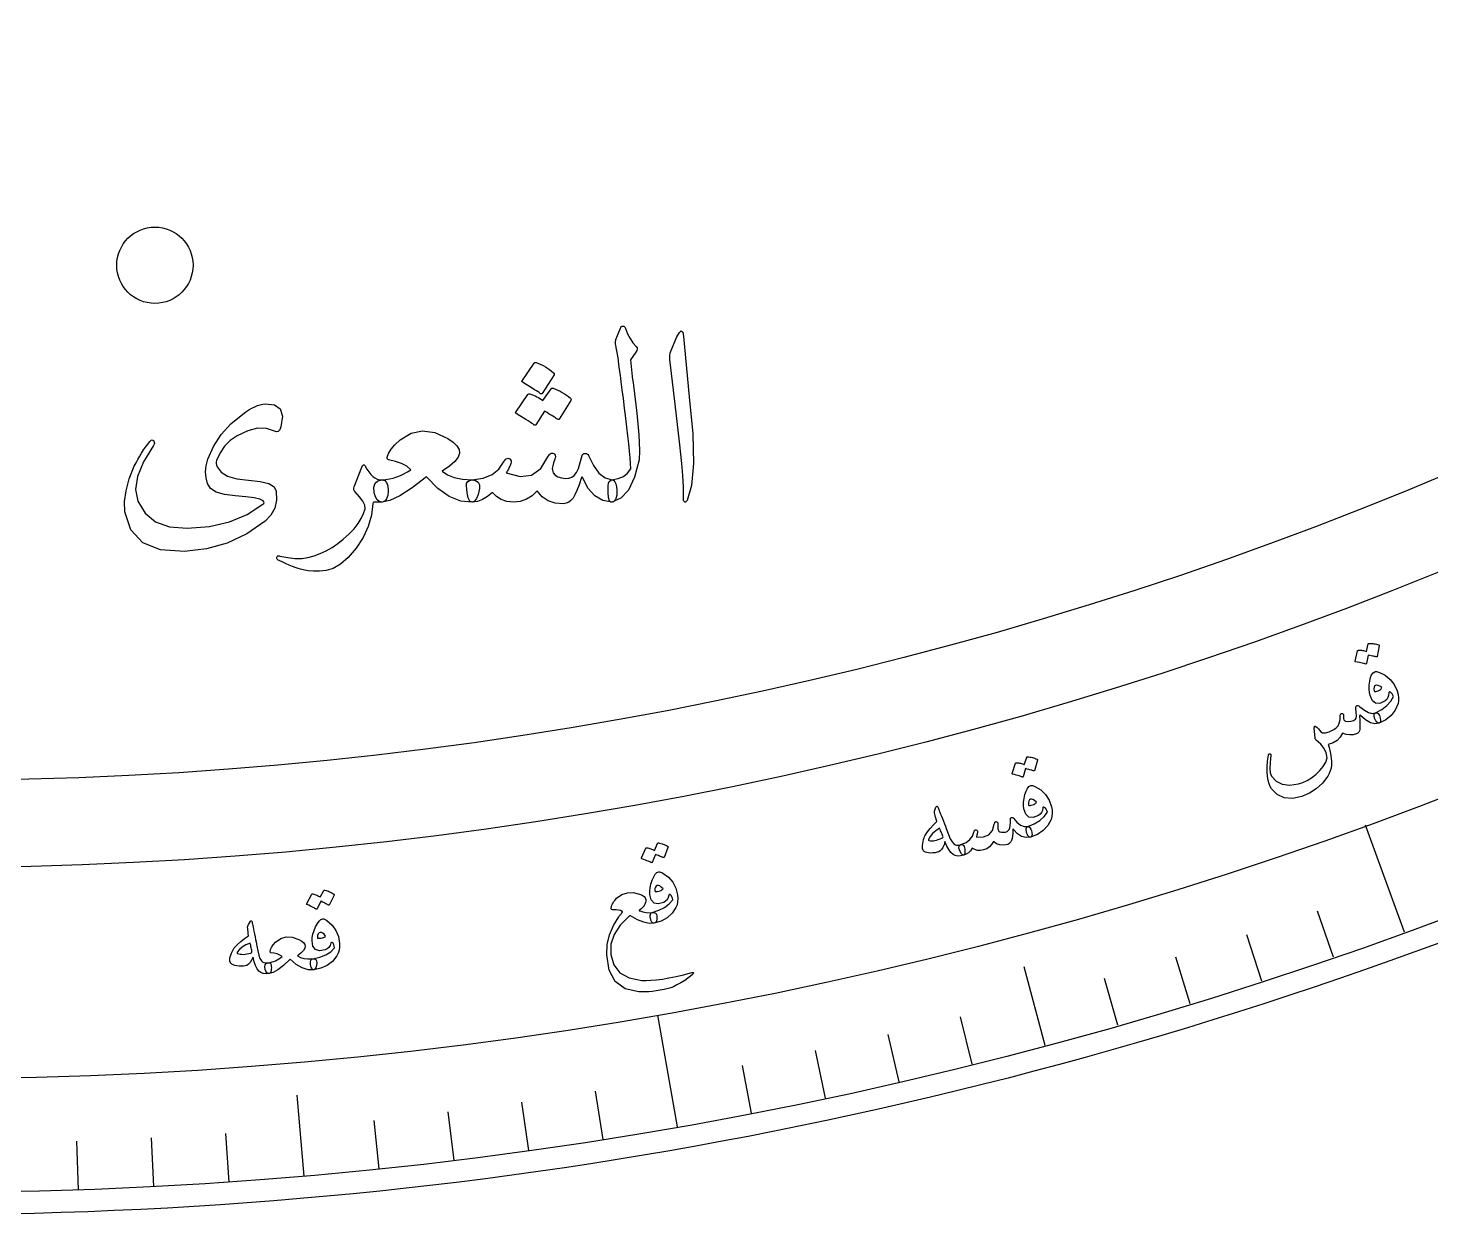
# Model space of a CAD drawing. Header units: millimetres. Extents: x -91 to 91, y -91 to 118.
# Drawn here: x 2.1 to 31.52, y -90.98 to -66.12 of the extents above; entities that cross this region are included whole.
import ezdxf

# ---------------------------------------------------------------- set-up
doc = ezdxf.new("R2010")
doc.units = ezdxf.units.MM
for name, color, linetype in [('CUT_OUTER', 1, 'Continuous'), ('ENGRAVE', 7, 'Continuous'), ('ENGRAVE_FINE', 8, 'Continuous'), ('TEXT', 5, 'Continuous')]:
    doc.layers.add(name, color=color, linetype=linetype)

msp = doc.modelspace()

# ---------------------------------------------------------------- linework, layer by layer
at = {"layer": 'CUT_OUTER'}
msp.add_lwpolyline([(31.7061, -85.2979), (31.1821, -85.4908), (30.657, -85.6805), (30.1307, -85.867), (29.6032, -86.0503), (29.0747, -86.2303), (28.545, -86.4071), (28.0143, -86.5806), (27.4825, -86.7508), (26.9497, -86.9178), (26.4159, -87.0816), (25.8811, -87.242), (25.3453, -87.3992), (24.8085, -87.553), (24.2709, -87.7036), (23.7323, -87.8509), (23.1928, -87.9949), (22.6524, -88.1355), (22.1112, -88.2728), (21.5691, -88.4069), (21.0263, -88.5375), (20.4826, -88.6649), (19.9382, -88.7889), (19.393, -88.9096), (18.8471, -89.0269), (18.3005, -89.1408), (17.7532, -89.2515), (17.2052, -89.3587), (16.6566, -89.4626), (16.1074, -89.5631), (15.5575, -89.6603), (15.0071, -89.754), (14.4561, -89.8444), (13.9045, -89.9314), (13.3525, -90.0151), (12.7999, -90.0953), (12.2468, -90.1721), (11.6933, -90.2456), (11.1394, -90.3156), (10.585, -90.3823), (10.0302, -90.4455), (9.4751, -90.5054), (8.9196, -90.5618), (8.3637, -90.6148), (7.8076, -90.6644), (7.2511, -90.7106), (6.6944, -90.7534), (6.1374, -90.7928), (5.5802, -90.8287), (5.0228, -90.8613), (4.4652, -90.8904), (3.9074, -90.9161), (3.3495, -90.9383), (2.7914, -90.9572), (2.2333, -90.9726), (1.675, -90.9846)], dxfattribs=at)
at = {"layer": 'ENGRAVE'}
for points in [[(30.9651, -85.0759), (30.1503, -82.8372)], [(23.4324, -87.451), (22.992, -85.8072)], [(15.7214, -89.1605), (15.3077, -86.8143)], [(7.8907, -90.1914), (7.7424, -88.4962)]]:
    msp.add_lwpolyline(points, dxfattribs=at)
for centre, radius in [((0, 0), 90.5359), ((0, 0), 88.1535), ((0, 0), 83.7291), ((0, 0), 81.9), ((4.7589, -71.0957), 0.8)]:
    msp.add_circle(centre, radius, dxfattribs=at)
at = {"layer": 'ENGRAVE_FINE'}
for points in [[(29.4756, -85.6034), (29.1432, -84.638)], [(27.9771, -86.1048), (27.6616, -85.1337)], [(26.4701, -86.5799), (26.1716, -85.6035)], [(24.9551, -87.0287), (24.6736, -86.0472)], [(21.9026, -87.8466), (21.6556, -86.8559)], [(20.3661, -88.2155), (20.1365, -87.2206)], [(18.8235, -88.5575), (18.6112, -87.5588)], [(17.2751, -88.8725), (17.0802, -87.8702)], [(14.1629, -89.4213), (14.0032, -88.4128)], [(11.0336, -89.8611), (10.9091, -88.8476)], [(12.6002, -89.6548), (12.4581, -88.6437)], [(9.4636, -90.0399), (9.3569, -89.0245)], [(4.7383, -90.4118), (4.6848, -89.3922)], [(6.3155, -90.3154), (6.2442, -89.2968)], [(3.1597, -90.4807), (3.124, -89.4603)]]:
    msp.add_lwpolyline(points, dxfattribs=at)
at = {"layer": 'TEXT'}
for points in [[(14.4279, -72.6508), (14.4628, -72.5665), (14.4899, -72.4997), (14.5093, -72.4503), (14.5209, -72.4183), (14.53, -72.398), (14.5416, -72.3835), (14.5558, -72.3747), (14.5726, -72.3718), (14.5917, -72.3751), (14.6075, -72.3847), (14.6201, -72.4009), (14.6294, -72.4235), (14.6724, -72.5342), (14.7237, -72.634), (14.7835, -72.7228), (14.8516, -72.8006), (14.8706, -72.8255), (14.8761, -72.8536), (14.8681, -72.8849), (14.8464, -72.9195), (14.7328, -73.0796), (14.7405, -73.1513), (14.7483, -73.2217), (14.756, -73.2908), (14.7638, -73.3586), (14.7715, -73.4251), (14.7793, -73.4904), (14.787, -73.5543), (14.7948, -73.6169), (14.8661, -74.1969), (14.9097, -74.6502), (14.9255, -74.977), (14.9136, -75.1772), (14.8161, -75.5405), (14.6889, -75.8088), (14.5319, -75.9822), (14.3453, -76.0607), (14.3401, -76.0607), (14.335, -76.0607), (14.3298, -76.0607), (14.3246, -76.0607), (14.2939, -76.0316), (14.2742, -75.9651), (14.2655, -75.8611), (14.2678, -75.7197), (14.2726, -75.6674), (14.2872, -75.6293), (14.3114, -75.6054), (14.3453, -75.5957), (14.4764, -75.5695), (14.5855, -75.5221), (14.6727, -75.4533), (14.7379, -75.3632), (14.7336, -75.255), (14.7257, -75.132), (14.7142, -74.9941), (14.6992, -74.8414), (14.6809, -74.6744), (14.6598, -74.4939), (14.6357, -74.2999), (14.6088, -74.0923), (14.5839, -73.8882), (14.561, -73.7048), (14.54, -73.542), (14.5209, -73.4), (14.5045, -73.2785), (14.4912, -73.1778), (14.4812, -73.0977), (14.4744, -73.0383), (14.4228, -72.7438), (14.4212, -72.7148), (14.4215, -72.6896), (14.4238, -72.6683), (14.4279, -72.6508)], [(15.7092, -72.5992), (15.7586, -72.5036), (15.7983, -72.47), (15.8284, -72.4984), (15.8487, -72.5888), (15.9676, -73.8546), (16.0383, -74.6315), (16.0541, -75.2521), (16.015, -75.7165), (15.9211, -76.0245), (15.9039, -76.0497), (15.8888, -76.0633), (15.8755, -76.0652), (15.8642, -76.0555), (15.8552, -76.0403), (15.8487, -76.0206), (15.8448, -75.9964), (15.8436, -75.9677), (15.8436, -75.7439), (15.8332, -75.5066), (15.8126, -75.2557), (15.7816, -74.9912), (15.7748, -74.9221), (15.7544, -74.7355), (15.7205, -74.4313), (15.6731, -74.0096), (15.5594, -73.0745), (15.5568, -73.0247), (15.5594, -72.9789), (15.5672, -72.9369), (15.5801, -72.8988)], [(12.7127, -73.1468), (12.7191, -73.1403), (12.7282, -73.1365), (12.7398, -73.1352), (12.754, -73.1365), (12.8049, -73.1555), (12.8541, -73.1765), (12.9017, -73.1994), (12.9478, -73.2243), (12.9925, -73.2514), (13.0362, -73.2811), (13.079, -73.3134), (13.1208, -73.3483), (13.1312, -73.3609), (13.1363, -73.3728), (13.1363, -73.3841), (13.1312, -73.3948), (12.8832, -73.7874), (12.8741, -73.7945), (12.8625, -73.7952), (12.8483, -73.7894), (12.8315, -73.7771), (12.817, -73.7668), (12.7941, -73.7513), (12.7627, -73.7306), (12.723, -73.7048), (12.6743, -73.6738), (12.6158, -73.6376), (12.5477, -73.5963), (12.4699, -73.5498), (12.4595, -73.542), (12.4544, -73.5343), (12.4544, -73.5265), (12.4595, -73.5188)], [(13.0692, -73.6841), (13.0756, -73.6776), (13.0847, -73.6738), (13.0963, -73.6725), (13.1105, -73.6738), (13.1614, -73.6928), (13.2106, -73.7138), (13.2582, -73.7367), (13.3042, -73.7616), (13.349, -73.7887), (13.3927, -73.8184), (13.4355, -73.8507), (13.4773, -73.8856), (13.4854, -73.8963), (13.4889, -73.9076), (13.488, -73.9195), (13.4825, -73.9321), (13.2345, -74.3247), (13.2277, -74.3299), (13.2177, -74.3299), (13.2045, -74.3247), (13.188, -74.3144), (13.1772, -74.3073), (13.1602, -74.2963), (13.1371, -74.2815), (13.1079, -74.2627), (13.0726, -74.2405), (13.0311, -74.215), (12.9834, -74.1862), (12.9297, -74.1543), (12.7489, -74.4436), (12.7398, -74.4507), (12.7282, -74.4513), (12.714, -74.4455), (12.6972, -74.4332), (12.6827, -74.4229), (12.6597, -74.4074), (12.6284, -74.3867), (12.5887, -74.3609), (12.5399, -74.3299), (12.4815, -74.2937), (12.4134, -74.2524), (12.3355, -74.2059), (12.3275, -74.1982), (12.3239, -74.1904), (12.3249, -74.1827), (12.3304, -74.1749), (12.5835, -73.8029), (12.59, -73.7965), (12.599, -73.7926), (12.6106, -73.7913), (12.6249, -73.7926), (12.6609, -73.806), (12.6965, -73.8204), (12.7319, -73.8357), (12.7669, -73.852), (12.8013, -73.8696), (12.8347, -73.8888), (12.8672, -73.9097), (12.8987, -73.9321)], [(7.2672, -74.5727), (7.1, -74.5169), (6.9133, -74.5146), (6.7073, -74.566), (6.4819, -74.6709), (6.3389, -74.771), (6.2197, -74.8905), (6.1245, -75.0293), (6.0531, -75.1875), (6.046, -75.2192), (6.0454, -75.2521), (6.0512, -75.2864), (6.0635, -75.3219), (6.1455, -75.4323), (6.283, -75.5156), (6.4761, -75.5718), (6.7248, -75.6009), (6.9702, -75.627), (7.1484, -75.6745), (7.2595, -75.7433), (7.3034, -75.8333), (7.3083, -76.0219), (7.2711, -76.1898), (7.192, -76.3371), (7.0709, -76.4637), (6.6863, -76.7262), (6.2766, -76.9196), (5.8416, -77.0439), (5.3815, -77.0991), (4.8791, -77.0643), (4.5032, -76.9131), (4.2539, -76.6458), (4.1312, -76.2622), (4.1241, -76.0516), (4.1545, -75.823), (4.2223, -75.5763), (4.3275, -75.3115), (4.3642, -75.2379), (4.4018, -75.1669), (4.4404, -75.0984), (4.4799, -75.0325), (4.5208, -74.9689), (4.5633, -74.9073), (4.6073, -74.8475), (4.653, -74.7897), (4.6776, -74.7658), (4.6995, -74.7561), (4.7189, -74.7607), (4.7357, -74.7794), (4.745, -74.8026), (4.7473, -74.8259), (4.7425, -74.8491), (4.7305, -74.8724), (4.518, -75.2147), (4.3921, -75.5234), (4.3527, -75.7985), (4.3999, -76.04), (4.5516, -76.2945), (4.7744, -76.474), (5.0683, -76.5786), (5.4332, -76.6083), (5.9007, -76.5712), (6.3218, -76.4753), (6.6964, -76.3206), (7.0244, -76.1072), (7.0441, -76.0891), (7.0515, -76.071), (7.0467, -76.0529), (7.0296, -76.0348), (6.9602, -76.0013), (6.8397, -75.9728), (6.6683, -75.9496), (6.4458, -75.9315), (6.2194, -75.9037), (6.0467, -75.8514), (5.9275, -75.7746), (5.862, -75.6732), (5.8316, -75.554), (5.8232, -75.4291), (5.8368, -75.2983), (5.8723, -75.1617), (5.9876, -74.8934), (6.1474, -74.6464), (6.3518, -74.4206), (6.6008, -74.2163), (6.667, -74.1678), (6.7312, -74.1258), (6.7935, -74.0903), (6.8539, -74.0613), (6.9121, -74.0383), (6.9676, -74.0212), (7.0205, -74.0099), (7.0709, -74.0044), (7.2679, -74.0228), (7.3887, -74.109), (7.4332, -74.2631), (7.4016, -74.4849), (7.3777, -74.5446), (7.3473, -74.5792), (7.3105, -74.5886), (7.2672, -74.5727)], [(11.4107, -75.5957), (11.4863, -75.607), (11.5373, -75.6409), (11.5638, -75.6974), (11.5657, -75.7765), (11.5405, -75.8989), (11.5063, -75.9871), (11.4631, -76.041), (11.4107, -76.0607), (11.1728, -76.039), (10.9341, -75.9431), (10.6949, -75.773), (10.4549, -75.5285), (10.1524, -75.7633), (9.8957, -75.9302), (9.6848, -76.0294), (9.5198, -76.0607), (9.4652, -76.0484), (9.4204, -76.0116), (9.3852, -75.9502), (9.3597, -75.8643), (9.3522, -75.7507), (9.3764, -75.668), (9.4323, -75.6164), (9.5198, -75.5957), (9.5994, -75.5879), (9.678, -75.575), (9.7557, -75.5569), (9.8324, -75.5337), (9.9081, -75.505), (9.9829, -75.4704), (10.0566, -75.43), (10.1295, -75.3839), (10.04, -75.3109), (9.9318, -75.2521), (9.8049, -75.2076), (9.6593, -75.1772), (9.6461, -75.1717), (9.6374, -75.1604), (9.6332, -75.1433), (9.6335, -75.1204), (9.658, -75.0413), (9.711, -74.9538), (9.7923, -74.8579), (9.9021, -74.7536), (10.1311, -74.6163), (10.3736, -74.5663), (10.6296, -74.6034), (10.8993, -74.7277), (11.0136, -74.8072), (11.093, -74.8853), (11.1376, -74.9622), (11.1473, -75.0377), (11.1188, -75.1191), (11.0491, -75.2082), (10.938, -75.3051), (10.7856, -75.4097), (10.8944, -75.4911), (11.0349, -75.5492), (11.207, -75.5841), (11.4107, -75.5957)], [(8.936, -75.7404), (9.0962, -75.327), (9.1139, -75.2941), (9.131, -75.278), (9.1475, -75.2786), (9.1633, -75.296), (9.2066, -75.3684), (9.2486, -75.4304), (9.2893, -75.482), (9.3287, -75.5234), (9.3719, -75.555), (9.4191, -75.5776), (9.4701, -75.5912), (9.525, -75.5957), (9.5792, -75.6099), (9.618, -75.6525), (9.6412, -75.7236), (9.649, -75.823), (9.6412, -75.9231), (9.618, -75.9961), (9.5792, -76.0419), (9.525, -76.0607), (9.4833, -76.0626), (9.441, -76.0633), (9.3981, -76.0626), (9.3545, -76.0607), (9.3471, -76.0626), (9.3403, -76.0684), (9.3341, -76.0781), (9.3287, -76.0917), (9.3009, -76.3361), (9.2331, -76.5734), (9.1252, -76.8037), (8.9773, -77.0268), (8.8123, -77.2209), (8.6531, -77.3639), (8.4998, -77.4559), (8.3522, -77.4969), (8.2134, -77.5076), (8.0861, -77.5086), (7.9705, -77.4999), (7.8666, -77.4814), (7.8157, -77.4672), (7.7613, -77.4504), (7.7033, -77.4311), (7.6418, -77.4091), (7.5771, -77.3839), (7.5094, -77.3549), (7.4389, -77.3219), (7.3654, -77.2851), (7.347, -77.2767), (7.3331, -77.267), (7.3238, -77.2561), (7.3189, -77.2438), (7.3157, -77.2273), (7.3163, -77.2141), (7.3208, -77.2041), (7.3292, -77.1973), (7.3402, -77.1912), (7.3525, -77.1883), (7.3661, -77.1886), (7.3809, -77.1921), (7.5437, -77.2251), (7.6961, -77.2412), (7.8381, -77.2406), (7.9699, -77.2231), (8.1002, -77.1887), (8.2276, -77.1424), (8.352, -77.0841), (8.4736, -77.0139), (8.5926, -76.932), (8.7093, -76.8389), (8.8238, -76.7344), (8.936, -76.6187), (9.0203, -76.5131), (9.0871, -76.4081), (9.1365, -76.3038), (9.1685, -76.2002), (9.1591, -76.1278), (9.1207, -76.0452), (9.0532, -75.9522), (8.9567, -75.8488), (8.9399, -75.8266), (8.9308, -75.8011), (8.9296, -75.7723), (8.936, -75.7404)], [(12.072, -75.2237), (12.0882, -75.1956), (12.1056, -75.1733), (12.1244, -75.1569), (12.1444, -75.1462), (12.1644, -75.142), (12.1831, -75.1449), (12.2006, -75.1549), (12.2167, -75.172), (12.228, -75.195), (12.2309, -75.2224), (12.2254, -75.2544), (12.2115, -75.2909), (12.2014, -75.3093), (12.1915, -75.3283), (12.182, -75.348), (12.1728, -75.3684), (12.1633, -75.389), (12.1528, -75.4097), (12.1413, -75.4304), (12.1289, -75.451), (12.4179, -75.525), (12.6597, -75.4937), (12.8544, -75.3571), (13.002, -75.1152), (13.0178, -75.0871), (13.0343, -75.0648), (13.0514, -75.0484), (13.0692, -75.0377), (13.0892, -75.0332), (13.1079, -75.0351), (13.1254, -75.0435), (13.1415, -75.0584), (13.1534, -75.0784), (13.1583, -75.1023), (13.156, -75.1301), (13.1467, -75.1617), (13.1202, -75.2382), (13.1028, -75.3025), (13.0944, -75.3545), (13.095, -75.3942), (13.1128, -75.4507), (13.1505, -75.4962), (13.2083, -75.5308), (13.2862, -75.5544), (13.3708, -75.5647), (13.4437, -75.5595), (13.5051, -75.5389), (13.5548, -75.5027), (13.5981, -75.4436), (13.6401, -75.3542), (13.6807, -75.2344), (13.7201, -75.0842), (13.726, -75.0661), (13.7382, -75.0532), (13.757, -75.0455), (13.7821, -75.0429), (13.808, -75.0455), (13.8286, -75.0532), (13.8441, -75.0661), (13.8545, -75.0842), (13.9552, -75.2964), (14.0715, -75.4523), (14.2032, -75.5521), (14.3505, -75.5957), (14.3811, -75.6086), (14.406, -75.637), (14.425, -75.6809), (14.4383, -75.7404), (14.4476, -75.8046), (14.4499, -75.8631), (14.4451, -75.9157), (14.4331, -75.9625), (14.4163, -76.0055), (14.3969, -76.0361), (14.375, -76.0545), (14.3505, -76.0607), (14.1528, -76.0287), (13.9836, -75.9328), (13.8428, -75.773), (13.7305, -75.5492), (13.725, -75.5376), (13.7189, -75.5337), (13.7121, -75.5376), (13.7046, -75.5492), (13.6569, -75.6961), (13.6116, -75.8166), (13.569, -75.9105), (13.529, -75.978), (13.4854, -76.0261), (13.4373, -76.062), (13.3846, -76.0855), (13.3275, -76.0968), (13.1554, -76.0855), (13.0059, -76.0361), (12.879, -75.9486), (12.7747, -75.823), (12.6681, -75.927), (12.5499, -76.0013), (12.4201, -76.0458), (12.2787, -76.0607), (12.1428, -76.0481), (12.0243, -76.0103), (11.9232, -75.9473), (11.8396, -75.8592), (11.7372, -75.9473), (11.6316, -76.0103), (11.5228, -76.0481), (11.4107, -76.0607), (11.3665, -76.039), (11.332, -75.9741), (11.3071, -75.866), (11.2919, -75.7145), (11.2974, -75.6683), (11.319, -75.6331), (11.3568, -75.6089), (11.4107, -75.5957), (11.6439, -75.5589), (11.8318, -75.4846), (11.9745, -75.3729), (12.072, -75.2237)], [(30.2064, -79.035), (30.2082, -79.0309), (30.2116, -79.0275), (30.2167, -79.0249), (30.2233, -79.023), (30.2498, -79.023), (30.2758, -79.0241), (30.3015, -79.0263), (30.3267, -79.0298), (30.3518, -79.0344), (30.3769, -79.0405), (30.4021, -79.0478), (30.4272, -79.0566), (30.4328, -79.0601), (30.4364, -79.0646), (30.4381, -79.0703), (30.4378, -79.077), (30.3944, -79.3009), (30.3922, -79.3045), (30.3876, -79.3062), (30.3807, -79.3062), (30.3714, -79.3043), (30.3645, -79.3019), (30.3539, -79.2991), (30.3393, -79.2959), (30.3209, -79.2923), (30.2984, -79.2882), (30.2717, -79.2835), (30.2407, -79.2782), (30.2055, -79.2723), (30.1694, -79.4467), (30.1669, -79.4526), (30.162, -79.4556), (30.1547, -79.4559), (30.1449, -79.4533), (30.1365, -79.451), (30.1233, -79.4479), (30.1054, -79.4437), (30.0828, -79.4387), (30.0551, -79.4329), (30.0222, -79.4263), (29.9839, -79.419), (29.9403, -79.4109), (29.9353, -79.4087), (29.9323, -79.4058), (29.9314, -79.402), (29.9326, -79.3975), (29.9822, -79.1802), (29.984, -79.1761), (29.9874, -79.1727), (29.9925, -79.1701), (29.9992, -79.1683), (30.0213, -79.1673), (30.0432, -79.1676), (30.065, -79.1691), (30.0865, -79.1719), (30.1078, -79.1758), (30.1289, -79.1806), (30.1496, -79.1865), (30.17, -79.1932)], [(30.3425, -79.6177), (30.3597, -79.6139), (30.3804, -79.6142), (30.4047, -79.6185), (30.4326, -79.6269), (30.5628, -79.6905), (30.6699, -79.7772), (30.7538, -79.887), (30.8145, -80.0202), (30.8345, -80.0939), (30.8441, -80.1628), (30.8433, -80.2269), (30.8321, -80.2861), (30.7738, -80.4217), (30.6887, -80.5351), (30.5767, -80.6261), (30.438, -80.6948), (30.4222, -80.6968), (30.4059, -80.6912), (30.3891, -80.678), (30.3719, -80.6571), (30.3638, -80.645), (30.3567, -80.6322), (30.3505, -80.6188), (30.3453, -80.6046), (30.3408, -80.5903), (30.3371, -80.5764), (30.334, -80.563), (30.3315, -80.5499), (30.33, -80.5264), (30.3338, -80.507), (30.3428, -80.4916), (30.3572, -80.4804), (30.49, -80.4088), (30.5981, -80.3279), (30.6815, -80.2378), (30.74, -80.1388), (30.7232, -80.1069), (30.7081, -80.0822), (30.6947, -80.0646), (30.6831, -80.0543), (30.6708, -80.0462), (30.6606, -80.0418), (30.6525, -80.041), (30.6464, -80.0438), (30.6427, -80.0469), (30.6401, -80.0503), (30.6386, -80.054), (30.6382, -80.0579), (30.6333, -80.1136), (30.6189, -80.1606), (30.595, -80.199), (30.5617, -80.2287), (30.4518, -80.2805), (30.3623, -80.2792), (30.2933, -80.2249), (30.2447, -80.1176), (30.2304, -80.0509), (30.2247, -79.9782), (30.2275, -79.8996), (30.2388, -79.815), (30.2559, -79.7395), (30.2788, -79.6815), (30.3077, -79.6409), (30.3425, -79.6177)], [(30.3622, -79.9044), (30.3411, -79.92), (30.3293, -79.9447), (30.3267, -79.9785), (30.3333, -80.0215), (30.3358, -80.0277), (30.338, -80.0319), (30.3397, -80.0343), (30.3411, -80.0348), (30.3672, -80.0316), (30.3926, -80.0255), (30.4172, -80.0167), (30.4412, -80.005), (30.4612, -79.9921), (30.4766, -79.9786), (30.4874, -79.9644), (30.4935, -79.9497), (30.4522, -79.9217), (30.4166, -79.9048), (30.3866, -79.899), (30.3622, -79.9044)], [(29.9447, -80.3823), (29.9449, -80.3685), (29.9479, -80.356), (29.9537, -80.3448), (29.9624, -80.335), (29.9757, -80.3274), (29.9915, -80.3275), (30.0098, -80.3351), (30.0306, -80.3502), (30.1263, -80.426), (30.2126, -80.473), (30.2896, -80.4911), (30.3572, -80.4804), (30.3901, -80.4765), (30.4183, -80.4941), (30.4416, -80.5332), (30.4601, -80.5939), (30.4657, -80.6323), (30.4639, -80.6619), (30.4547, -80.6827), (30.438, -80.6948), (30.3471, -80.7098), (30.2517, -80.688), (30.1518, -80.6294), (30.0476, -80.5341), (30.0387, -80.5253), (30.0323, -80.5242), (30.0284, -80.5305), (30.0269, -80.5445), (30.0318, -80.6428), (30.034, -80.7225), (30.0336, -80.7834), (30.0307, -80.8255), (30.024, -80.8577), (30.0107, -80.8838), (29.9907, -80.904), (29.964, -80.9181), (29.8934, -80.9376), (29.8201, -80.9421), (29.744, -80.9316), (29.6651, -80.9062), (29.6181, -80.9915), (29.5524, -81.0599), (29.4682, -81.1111), (29.3655, -81.1453), (29.385, -81.2094), (29.4013, -81.2704), (29.4145, -81.3286), (29.4245, -81.3838), (29.4315, -81.4363), (29.4355, -81.4861), (29.4365, -81.5332), (29.4345, -81.5778), (29.427, -81.6388), (29.4119, -81.6975), (29.3891, -81.7539), (29.3585, -81.808), (29.2456, -81.9531), (29.1171, -82.0724), (28.973, -82.1659), (28.8135, -82.2335), (28.6175, -82.2731), (28.4463, -82.2595), (28.3002, -82.193), (28.1791, -82.0737), (28.151, -82.0266), (28.1275, -81.967), (28.1084, -81.8946), (28.0938, -81.8096), (28.0858, -81.7133), (28.0865, -81.607), (28.0958, -81.4905), (28.1137, -81.364), (28.1161, -81.355), (28.1196, -81.3479), (28.1241, -81.3428), (28.1296, -81.3397), (28.1377, -81.3377), (28.1451, -81.3377), (28.1518, -81.3396), (28.1579, -81.3434), (28.1627, -81.3486), (28.1659, -81.3547), (28.1673, -81.3618), (28.167, -81.3698), (28.1478, -81.5211), (28.1433, -81.6439), (28.1536, -81.7384), (28.179, -81.8046), (28.2751, -81.9111), (28.402, -81.9739), (28.5596, -81.9929), (28.7477, -81.9679), (28.8357, -81.9408), (28.9249, -81.8988), (29.0154, -81.8422), (29.1071, -81.7708), (29.1946, -81.6876), (29.2638, -81.6013), (29.3147, -81.512), (29.3474, -81.4198), (29.3275, -81.3197), (29.2822, -81.2255), (29.2113, -81.1371), (29.1152, -81.0543), (29.1051, -81.0446), (29.0978, -81.0342), (29.0933, -81.0232), (29.0916, -81.0114), (29.0754, -80.7928), (29.0767, -80.772), (29.0827, -80.7604), (29.0933, -80.7579), (29.1086, -80.7646), (29.1343, -80.7881), (29.1605, -80.8148), (29.1873, -80.8448), (29.2145, -80.8779), (29.2511, -80.9014), (29.3085, -80.9014), (29.3866, -80.878), (29.4853, -80.831), (29.5349, -80.7952), (29.573, -80.7495), (29.5998, -80.6941), (29.6151, -80.629), (29.617, -80.62), (29.6185, -80.6105), (29.6195, -80.6008), (29.62, -80.5906), (29.6203, -80.5803), (29.6205, -80.5698), (29.6206, -80.5591), (29.6207, -80.5483), (29.6214, -80.5277), (29.6242, -80.5118), (29.6291, -80.5005), (29.636, -80.4939), (29.6431, -80.4911), (29.651, -80.4904), (29.6596, -80.4918), (29.669, -80.4953), (29.6774, -80.4995), (29.6836, -80.5055), (29.6879, -80.5133), (29.69, -80.5228), (29.6916, -80.6009), (29.6964, -80.623), (29.7059, -80.6397), (29.7202, -80.6509), (29.7393, -80.6565), (29.7943, -80.6605), (29.8466, -80.6542), (29.8961, -80.6378), (29.9428, -80.6111), (29.9536, -80.5898), (29.9576, -80.5445), (29.9546, -80.4754), (29.9447, -80.3823)], [(23.0437, -81.4122), (23.0459, -81.4082), (23.0496, -81.4052), (23.0548, -81.4031), (23.0616, -81.4018), (23.088, -81.4041), (23.1138, -81.4075), (23.1392, -81.412), (23.164, -81.4177), (23.1886, -81.4246), (23.2131, -81.4328), (23.2375, -81.4424), (23.2617, -81.4534), (23.267, -81.4573), (23.2701, -81.4622), (23.2713, -81.468), (23.2704, -81.4747), (23.2072, -81.6938), (23.2047, -81.6972), (23.2, -81.6985), (23.1931, -81.6978), (23.184, -81.6951), (23.1774, -81.6921), (23.167, -81.6884), (23.1528, -81.6839), (23.1348, -81.6786), (23.1128, -81.6726), (23.0866, -81.6655), (23.0562, -81.6575), (23.0216, -81.6485), (22.9702, -81.819), (22.9671, -81.8246), (22.962, -81.8272), (22.9547, -81.8268), (22.9452, -81.8233), (22.937, -81.8203), (22.9241, -81.816), (22.9067, -81.8103), (22.8846, -81.8033), (22.8576, -81.795), (22.8253, -81.7855), (22.7879, -81.7748), (22.7452, -81.7629), (22.7404, -81.7603), (22.7377, -81.7571), (22.7371, -81.7533), (22.7387, -81.7489), (22.8074, -81.5368), (22.8096, -81.5329), (22.8133, -81.5299), (22.8186, -81.5277), (22.8254, -81.5265), (22.8475, -81.5275), (22.8694, -81.5297), (22.8909, -81.5332), (22.9121, -81.5379), (22.933, -81.5436), (22.9535, -81.5503), (22.9736, -81.558), (22.9933, -81.5666)], [(23.1273, -82.0047), (23.1448, -82.0025), (23.1654, -82.0046), (23.1892, -82.0111), (23.2163, -82.0219), (23.3403, -82.0969), (23.4393, -82.1927), (23.513, -82.3096), (23.5616, -82.4476), (23.575, -82.5229), (23.5784, -82.5924), (23.5719, -82.6561), (23.5554, -82.714), (23.4853, -82.8439), (23.3904, -82.9493), (23.2708, -83.03), (23.1265, -83.086), (23.1106, -83.0866), (23.0949, -83.0796), (23.0793, -83.0649), (23.064, -83.0426), (23.0571, -83.0299), (23.0511, -83.0165), (23.0461, -83.0025), (23.0422, -82.9879), (23.039, -82.9733), (23.0365, -82.9591), (23.0346, -82.9455), (23.0334, -82.9323), (23.0339, -82.9087), (23.0394, -82.8896), (23.0498, -82.8752), (23.0651, -82.8653), (23.2038, -82.8058), (23.3187, -82.7348), (23.4097, -82.6526), (23.4769, -82.5591), (23.4629, -82.5259), (23.4501, -82.4999), (23.4384, -82.4813), (23.4277, -82.4699), (23.4162, -82.4608), (23.4064, -82.4554), (23.3984, -82.4539), (23.3921, -82.4562), (23.3881, -82.459), (23.3852, -82.4621), (23.3833, -82.4656), (23.3826, -82.4695), (23.3728, -82.5245), (23.3542, -82.5701), (23.3271, -82.6062), (23.2912, -82.6328), (23.1771, -82.6746), (23.0881, -82.6654), (23.0242, -82.6051), (22.9854, -82.4939), (22.9771, -82.4262), (22.9779, -82.3533), (22.9877, -82.2752), (23.0065, -82.192), (23.0302, -82.1183), (23.0582, -82.0625), (23.0906, -82.0247), (23.1273, -82.0047)], [(23.1214, -82.292), (23.0991, -82.3057), (23.0851, -82.3293), (23.0795, -82.3627), (23.0822, -82.406), (23.0842, -82.4124), (23.0859, -82.4169), (23.0875, -82.4194), (23.0888, -82.4201), (23.1151, -82.4191), (23.1409, -82.4154), (23.1662, -82.4087), (23.1911, -82.3993), (23.2122, -82.3882), (23.2288, -82.3761), (23.2407, -82.363), (23.2481, -82.3488), (23.2095, -82.3172), (23.1756, -82.2972), (23.1462, -82.2888), (23.1214, -82.292)], [(21.1407, -82.4604), (21.1511, -82.4413), (21.162, -82.4365), (21.1732, -82.4461), (21.1849, -82.4701), (21.1905, -82.4849), (21.1986, -82.5053), (21.209, -82.5314), (21.2219, -82.5631), (21.2371, -82.6007), (21.2546, -82.6446), (21.2744, -82.6949), (21.2965, -82.7515), (21.3182, -82.8071), (21.3377, -82.8568), (21.3548, -82.9008), (21.3697, -82.9389), (21.3821, -82.9711), (21.3922, -82.9972), (21.3999, -83.0171), (21.4052, -83.031), (21.441, -83.1175), (21.4772, -83.1826), (21.5138, -83.2262), (21.5508, -83.2483), (21.5745, -83.2545), (21.6015, -83.2556), (21.6317, -83.2515), (21.6653, -83.2423), (21.686, -83.2403), (21.7038, -83.246), (21.7187, -83.2594), (21.7306, -83.2805), (21.7399, -83.3072), (21.7462, -83.3349), (21.7494, -83.3639), (21.7496, -83.3939), (21.7468, -83.4203), (21.7414, -83.4407), (21.7334, -83.4553), (21.723, -83.4639), (21.6579, -83.4802), (21.599, -83.483), (21.5462, -83.4723), (21.4995, -83.4482), (21.4549, -83.4066), (21.4117, -83.3479), (21.3702, -83.272), (21.3302, -83.179), (21.3105, -83.247), (21.2868, -83.3024), (21.2593, -83.3454), (21.2278, -83.3759), (21.1999, -83.3911), (21.1656, -83.4029), (21.1248, -83.4114), (21.0775, -83.4167), (21.0267, -83.418), (20.9831, -83.4155), (20.9468, -83.4092), (20.9178, -83.3991), (20.8927, -83.384), (20.8741, -83.3661), (20.862, -83.3457), (20.8566, -83.3226), (20.8551, -83.2925), (20.8569, -83.2583), (20.8619, -83.22), (20.8701, -83.1776), (20.8803, -83.1345), (20.8899, -83.0998), (20.899, -83.0734), (20.9076, -83.0553), (20.9605, -82.977), (21.0205, -82.9008), (21.0874, -82.8267), (21.1612, -82.7546), (21.1459, -82.7082), (21.1331, -82.6679), (21.123, -82.6339), (21.1154, -82.6061), (21.1108, -82.5823), (21.1096, -82.5603), (21.1117, -82.5401), (21.1173, -82.5216)], [(21.9344, -82.9822), (21.9386, -82.9668), (21.9441, -82.954), (21.9509, -82.9438), (21.9591, -82.9362), (21.9681, -82.9317), (21.9774, -82.9307), (21.987, -82.9333), (21.9968, -82.9394), (22.0051, -82.9489), (22.01, -82.9616), (22.0114, -82.9775), (22.0094, -82.9966), (22.0069, -83.0067), (22.0046, -83.017), (22.0025, -83.0276), (22.0007, -83.0384), (21.9988, -83.0495), (21.9964, -83.0606), (21.9935, -83.0719), (21.9902, -83.0833), (22.1374, -83.0819), (22.2488, -83.0362), (22.3242, -82.9463), (22.3634, -82.8123), (22.3673, -82.7969), (22.3723, -82.7842), (22.3783, -82.7742), (22.3854, -82.7668), (22.3943, -82.7621), (22.4035, -82.7606), (22.4128, -82.7623), (22.4224, -82.7673), (22.4307, -82.7753), (22.4361, -82.786), (22.4386, -82.7995), (22.4382, -82.8158), (22.4354, -82.8556), (22.4354, -82.8884), (22.4381, -82.9142), (22.4435, -82.933), (22.4593, -82.9576), (22.4831, -82.9744), (22.5151, -82.9833), (22.5553, -82.9844), (22.5969, -82.9784), (22.631, -82.9665), (22.6576, -82.9487), (22.6766, -82.925), (22.6895, -82.8913), (22.6978, -82.8433), (22.7016, -82.7811), (22.7007, -82.7046), (22.7011, -82.6953), (22.7053, -82.6875), (22.7132, -82.6814), (22.7248, -82.6769), (22.7374, -82.6748), (22.7482, -82.6757), (22.7573, -82.6799), (22.7645, -82.6871), (22.8402, -82.7746), (22.9159, -82.8334), (22.9917, -82.8634), (23.0675, -82.8646), (23.0839, -82.8667), (23.0994, -82.8769), (23.1143, -82.8952), (23.1285, -82.9216), (23.1415, -82.9509), (23.1503, -82.9783), (23.1549, -83.0039), (23.1554, -83.0277), (23.1531, -83.0503), (23.1479, -83.0675), (23.1399, -83.0791), (23.129, -83.0853), (23.0305, -83.0963), (22.9371, -83.0731), (22.849, -83.0157), (22.7663, -82.9242), (22.7621, -82.9194), (22.7587, -82.9183), (22.756, -82.921), (22.754, -82.9275), (22.7503, -83.0036), (22.7445, -83.0667), (22.7363, -83.1169), (22.726, -83.1542), (22.7114, -83.1828), (22.6931, -83.2061), (22.671, -83.2241), (22.6451, -83.2369), (22.5614, -83.2539), (22.4835, -83.2498), (22.4116, -83.2245), (22.3457, -83.1782), (22.3081, -83.2413), (22.261, -83.2918), (22.2046, -83.3295), (22.1387, -83.3546), (22.0721, -83.3659), (22.0106, -83.3629), (21.9543, -83.3457), (21.9032, -83.3142), (21.8652, -83.3691), (21.8225, -83.4123), (21.7751, -83.444), (21.723, -83.4639), (21.6991, -83.4592), (21.6745, -83.4325), (21.6492, -83.384), (21.6231, -83.3137), (21.6201, -83.291), (21.6261, -83.2715), (21.6411, -83.2553), (21.6653, -83.2423), (21.7721, -83.1957), (21.8526, -83.1367), (21.9067, -83.0656), (21.9344, -82.9822)], [(21.2169, -82.9007), (21.1355, -82.9541), (21.0694, -83.0111), (21.0186, -83.0718), (20.983, -83.136), (20.9815, -83.1439), (20.9833, -83.1504), (20.9884, -83.1554), (20.9966, -83.1588), (21.0252, -83.1634), (21.0552, -83.1647), (21.0867, -83.1629), (21.1198, -83.1579), (21.1543, -83.1496), (21.1903, -83.1383), (21.2278, -83.1237), (21.2668, -83.1059), (21.2726, -83.1023), (21.2783, -83.0971), (21.284, -83.0902), (21.2895, -83.0817), (21.2829, -83.0619), (21.2755, -83.0413), (21.2675, -83.0199), (21.2588, -82.9976), (21.2493, -82.9746), (21.2392, -82.9508), (21.2284, -82.9261), (21.2169, -82.9007)], [(15.3003, -83.2157), (15.3028, -83.212), (15.3068, -83.2093), (15.3122, -83.2077), (15.3191, -83.2071), (15.3451, -83.2118), (15.3706, -83.2176), (15.3954, -83.2245), (15.4196, -83.2325), (15.4434, -83.2417), (15.467, -83.2522), (15.4904, -83.264), (15.5135, -83.2772), (15.5183, -83.2816), (15.5211, -83.2868), (15.5217, -83.2927), (15.5202, -83.2992), (15.4367, -83.5115), (15.4339, -83.5146), (15.4291, -83.5155), (15.4223, -83.5141), (15.4135, -83.5106), (15.4072, -83.507), (15.3972, -83.5023), (15.3835, -83.4965), (15.366, -83.4896), (15.3447, -83.4814), (15.3193, -83.472), (15.2898, -83.4611), (15.2562, -83.4489), (15.1889, -83.6138), (15.1854, -83.6191), (15.18, -83.6212), (15.1728, -83.6201), (15.1636, -83.6158), (15.1558, -83.612), (15.1434, -83.6065), (15.1265, -83.5992), (15.1052, -83.5902), (15.0791, -83.5794), (15.0479, -83.5669), (15.0116, -83.5527), (14.9702, -83.5369), (14.9656, -83.5338), (14.9632, -83.5304), (14.963, -83.5265), (14.965, -83.5223), (15.0534, -83.3176), (15.0559, -83.3139), (15.0599, -83.3113), (15.0654, -83.3096), (15.0723, -83.309), (15.0942, -83.3121), (15.1157, -83.3164), (15.1368, -83.3218), (15.1575, -83.3285), (15.1778, -83.3362), (15.1975, -83.3448), (15.2168, -83.3543), (15.2357, -83.3647)], [(15.328, -83.8135), (15.3455, -83.8129), (15.3659, -83.8169), (15.389, -83.8256), (15.4149, -83.839), (15.5314, -83.9252), (15.6209, -84.03), (15.6833, -84.1533), (15.7187, -84.2952), (15.725, -84.3714), (15.7219, -84.4409), (15.7094, -84.5037), (15.6876, -84.5599), (15.6056, -84.6826), (15.5012, -84.7786), (15.3745, -84.8477), (15.2256, -84.8899), (15.2097, -84.889), (15.1947, -84.8806), (15.1806, -84.8645), (15.1675, -84.8409), (15.1618, -84.8275), (15.1571, -84.8136), (15.1535, -84.7993), (15.1509, -84.7844), (15.1491, -84.7695), (15.1479, -84.7552), (15.1473, -84.7414), (15.1473, -84.7281), (15.1501, -84.7047), (15.1573, -84.6863), (15.169, -84.6728), (15.1852, -84.6645), (15.3289, -84.6182), (15.4499, -84.5583), (15.5483, -84.485), (15.6239, -84.3982), (15.6132, -84.3638), (15.6028, -84.3368), (15.5929, -84.3171), (15.5833, -84.3048), (15.5727, -84.2946), (15.5635, -84.2884), (15.5556, -84.2861), (15.5492, -84.2878), (15.5449, -84.2902), (15.5417, -84.2931), (15.5396, -84.2964), (15.5385, -84.3001), (15.5235, -84.354), (15.5008, -84.3977), (15.4704, -84.4311), (15.4322, -84.4542), (15.3147, -84.4851), (15.2269, -84.4675), (15.1689, -84.4015), (15.1408, -84.2872), (15.1388, -84.219), (15.1464, -84.1465), (15.1635, -84.0697), (15.1901, -83.9886), (15.2206, -83.9175), (15.2537, -83.8646), (15.2895, -83.8299), (15.328, -83.8135)], [(15.2951, -84.0989), (15.2716, -84.1105), (15.2554, -84.1326), (15.2467, -84.1654), (15.2454, -84.2088), (15.2467, -84.2154), (15.248, -84.22), (15.2493, -84.2226), (15.2506, -84.2234), (15.2768, -84.2249), (15.3029, -84.2236), (15.3288, -84.2194), (15.3544, -84.2123), (15.3765, -84.2032), (15.3941, -84.1927), (15.4072, -84.1808), (15.4159, -84.1674), (15.3805, -84.1323), (15.3485, -84.1092), (15.3201, -84.0981), (15.2951, -84.0989)], [(8.3042, -84.2021), (8.307, -84.1986), (8.3112, -84.1963), (8.3168, -84.1951), (8.3237, -84.195), (8.3492, -84.202), (8.3741, -84.2099), (8.3982, -84.2188), (8.4217, -84.2288), (8.4447, -84.2399), (8.4673, -84.2524), (8.4896, -84.2661), (8.5116, -84.2811), (8.516, -84.286), (8.5183, -84.2913), (8.5184, -84.2972), (8.5164, -84.3037), (8.4155, -84.5082), (8.4124, -84.5111), (8.4076, -84.5115), (8.4009, -84.5097), (8.3924, -84.5054), (8.3864, -84.5013), (8.3769, -84.4957), (8.3637, -84.4888), (8.3469, -84.4805), (8.3263, -84.4706), (8.3017, -84.459), (8.2732, -84.4458), (8.2408, -84.4308), (8.16, -84.5895), (8.156, -84.5945), (8.1505, -84.5962), (8.1434, -84.5945), (8.1347, -84.5894), (8.1271, -84.585), (8.1152, -84.5785), (8.0991, -84.5698), (8.0786, -84.559), (8.0534, -84.546), (8.0234, -84.531), (7.9884, -84.5139), (7.9484, -84.4946), (7.9442, -84.4912), (7.9421, -84.4875), (7.9422, -84.4837), (7.9445, -84.4796), (8.0497, -84.2831), (8.0525, -84.2796), (8.0567, -84.2773), (8.0623, -84.2761), (8.0692, -84.2761), (8.0908, -84.281), (8.1119, -84.287), (8.1325, -84.2942), (8.1525, -84.3026), (8.172, -84.3119), (8.191, -84.3222), (8.2095, -84.3332), (8.2274, -84.3452)], [(14.9226, -84.2795), (14.9775, -84.3045), (15.0177, -84.3318), (15.0432, -84.3613), (15.0539, -84.3932), (15.0549, -84.4247), (15.0495, -84.456), (15.0376, -84.4872), (15.0192, -84.5183), (14.997, -84.5476), (14.9734, -84.5736), (14.9486, -84.5962), (14.9226, -84.6155), (14.9157, -84.6198), (14.9144, -84.6241), (14.9185, -84.6283), (14.9282, -84.6326), (14.9943, -84.6539), (15.0592, -84.6663), (15.1228, -84.6698), (15.1852, -84.6645), (15.2267, -84.6648), (15.2575, -84.6773), (15.2776, -84.7021), (15.2869, -84.7393), (15.2884, -84.8001), (15.2787, -84.8455), (15.2578, -84.8754), (15.2256, -84.8899), (15.128, -84.8925), (15.0139, -84.8682), (14.8835, -84.8169), (14.7369, -84.7385), (14.7286, -84.736), (14.7204, -84.7362), (14.7122, -84.7389), (14.7043, -84.7441), (14.5164, -84.9319), (14.3893, -85.128), (14.3231, -85.3325), (14.3183, -85.5457), (14.3813, -85.7656), (14.511, -85.9295), (14.7078, -86.0369), (14.9716, -86.0875), (15.0615, -86.0903), (15.1633, -86.0868), (15.277, -86.0769), (15.4027, -86.0605), (15.5399, -86.0373), (15.6885, -86.0069), (15.8485, -85.9693), (16.0199, -85.9244), (16.0321, -85.9209), (16.0415, -85.9204), (16.0483, -85.923), (16.0523, -85.9287), (16.0533, -85.9365), (16.0508, -85.9452), (16.0448, -85.9549), (16.0354, -85.9656), (15.9941, -86.0016), (15.9395, -86.0423), (15.8714, -86.0877), (15.79, -86.1378), (15.7084, -86.1845), (15.6373, -86.2206), (15.5768, -86.2459), (15.527, -86.2606), (15.4408, -86.2799), (15.357, -86.2962), (15.2756, -86.3093), (15.1967, -86.3194), (15.1203, -86.3263), (15.0467, -86.3301), (14.9759, -86.3308), (14.9079, -86.3284), (14.6189, -86.2642), (14.4107, -86.1134), (14.2833, -85.8767), (14.2362, -85.5543), (14.248, -85.3385), (14.294, -85.133), (14.3742, -84.9379), (14.4883, -84.7529), (14.4995, -84.7387), (14.5099, -84.726), (14.5193, -84.7147), (14.5279, -84.7048), (14.5355, -84.6961), (14.5422, -84.6882), (14.5478, -84.6811), (14.5525, -84.6748), (14.5611, -84.6638), (14.5653, -84.6552), (14.565, -84.6489), (14.5603, -84.645), (14.5225, -84.6262), (14.4813, -84.614), (14.4368, -84.6086), (14.3889, -84.6098), (14.3581, -84.6092), (14.3374, -84.6031), (14.3267, -84.5913), (14.326, -84.574), (14.3344, -84.5427), (14.3447, -84.5131), (14.3569, -84.4853), (14.371, -84.4592), (14.3868, -84.4347), (14.4041, -84.4113), (14.4229, -84.3892), (14.4431, -84.3682), (14.5525, -84.291), (14.6688, -84.2504), (14.7921, -84.2466), (14.9226, -84.2795)], [(6.7548, -84.8588), (6.7683, -84.8418), (6.7798, -84.839), (6.7893, -84.8503), (6.7967, -84.8759), (6.7997, -84.8915), (6.8041, -84.913), (6.81, -84.9404), (6.8172, -84.9738), (6.8258, -85.0135), (6.8356, -85.0598), (6.8465, -85.1127), (6.8586, -85.1722), (6.8705, -85.2307), (6.8812, -85.2831), (6.8906, -85.3293), (6.8987, -85.3694), (6.9055, -85.4033), (6.911, -85.4307), (6.9151, -85.4516), (6.918, -85.4662), (6.9385, -85.5575), (6.963, -85.6278), (6.9917, -85.6771), (7.0244, -85.7052), (7.0467, -85.7153), (7.073, -85.721), (7.1036, -85.7221), (7.1382, -85.7188), (7.159, -85.7204), (7.1755, -85.7291), (7.1879, -85.7448), (7.1961, -85.7676), (7.2006, -85.7954), (7.2021, -85.8239), (7.2003, -85.8529), (7.1954, -85.8825), (7.1881, -85.9081), (7.1793, -85.9273), (7.169, -85.9403), (7.1572, -85.947), (7.0903, -85.9519), (7.0318, -85.9446), (6.9816, -85.9251), (6.9397, -85.8934), (6.9028, -85.8448), (6.8704, -85.7796), (6.8424, -85.6977), (6.8188, -85.5992), (6.7878, -85.6628), (6.755, -85.7134), (6.7205, -85.7511), (6.6844, -85.7758), (6.6543, -85.7859), (6.6184, -85.7917), (6.5767, -85.7932), (6.5293, -85.7903), (6.479, -85.7829), (6.4365, -85.773), (6.4018, -85.7606), (6.3749, -85.7457), (6.3527, -85.7265), (6.3374, -85.7058), (6.3291, -85.6836), (6.3277, -85.6599), (6.3314, -85.63), (6.3389, -85.5966), (6.3504, -85.5597), (6.3658, -85.5193), (6.3831, -85.4786), (6.3985, -85.446), (6.412, -85.4215), (6.4235, -85.4052), (6.4891, -85.3371), (6.5611, -85.2722), (6.6397, -85.2106), (6.7248, -85.1523), (6.7176, -85.1038), (6.7119, -85.062), (6.7077, -85.0267), (6.705, -84.9981), (6.7045, -84.9739), (6.707, -84.952), (6.7126, -84.9324), (6.7212, -84.9151)], [(8.2819, -84.8001), (8.2995, -84.801), (8.3194, -84.8067), (8.3417, -84.8173), (8.3664, -84.8328), (8.4753, -84.9284), (8.5557, -85.0402), (8.6077, -85.1683), (8.6311, -85.3127), (8.631, -85.3892), (8.6221, -85.4582), (8.6044, -85.5197), (8.578, -85.5739), (8.486, -85.6893), (8.374, -85.7763), (8.242, -85.8346), (8.0901, -85.8642), (8.0744, -85.862), (8.0601, -85.8524), (8.0474, -85.8352), (8.0363, -85.8105), (8.0317, -85.7967), (8.0282, -85.7825), (8.0258, -85.7679), (8.0245, -85.7528), (8.0239, -85.7378), (8.024, -85.7235), (8.0245, -85.7097), (8.0256, -85.6965), (8.0303, -85.6733), (8.0391, -85.6556), (8.0519, -85.6432), (8.0687, -85.6362), (8.2157, -85.6021), (8.3413, -85.5525), (8.4454, -85.4876), (8.528, -85.4075), (8.5202, -85.3723), (8.5122, -85.3445), (8.5039, -85.3241), (8.4954, -85.311), (8.4857, -85.3), (8.477, -85.293), (8.4694, -85.2901), (8.4628, -85.2912), (8.4583, -85.2933), (8.4549, -85.2959), (8.4525, -85.299), (8.4511, -85.3026), (8.4317, -85.3551), (8.4054, -85.3966), (8.3723, -85.4274), (8.3323, -85.4473), (8.2126, -85.4683), (8.1266, -85.4434), (8.0744, -85.3728), (8.0559, -85.2565), (8.0596, -85.1884), (8.0732, -85.1168), (8.0967, -85.0417), (8.1299, -84.9631), (8.1662, -84.8948), (8.2037, -84.8448), (8.2422, -84.8133), (8.2819, -84.8001)], [(6.7547, -85.3056), (6.6654, -85.3444), (6.5905, -85.3893), (6.5301, -85.4404), (6.4841, -85.4976), (6.4813, -85.5052), (6.4819, -85.5118), (6.486, -85.5176), (6.4936, -85.5224), (6.5209, -85.5317), (6.5503, -85.5382), (6.5817, -85.5418), (6.6151, -85.5425), (6.6505, -85.5403), (6.688, -85.5352), (6.7274, -85.5272), (6.7688, -85.5164), (6.7752, -85.5138), (6.7817, -85.5096), (6.7884, -85.5038), (6.7953, -85.4964), (6.7922, -85.4758), (6.7885, -85.4542), (6.7842, -85.4317), (6.7794, -85.4083), (6.7741, -85.384), (6.7681, -85.3588), (6.7617, -85.3327), (6.7547, -85.3056)], [(8.0687, -85.6362), (8.1063, -85.6382), (8.133, -85.6525), (8.1487, -85.6789), (8.1533, -85.7177), (8.1466, -85.7788), (8.1339, -85.8237), (8.115, -85.8521), (8.0901, -85.8642), (7.9718, -85.8646), (7.8498, -85.8284), (7.7243, -85.7556), (7.5955, -85.6462), (7.4567, -85.7745), (7.3372, -85.8674), (7.2373, -85.9248), (7.1572, -85.947), (7.1297, -85.9432), (7.1061, -85.927), (7.0862, -85.8983), (7.0702, -85.8572), (7.0619, -85.8017), (7.0705, -85.7601), (7.0959, -85.7325), (7.1382, -85.7188), (7.177, -85.7117), (7.2152, -85.7021), (7.2527, -85.69), (7.2895, -85.6754), (7.3255, -85.6581), (7.3608, -85.638), (7.3954, -85.6151), (7.4292, -85.5893), (7.3822, -85.5573), (7.3266, -85.533), (7.2624, -85.5165), (7.1896, -85.5076), (7.1828, -85.5054), (7.1781, -85.5003), (7.1753, -85.492), (7.1745, -85.4808), (7.1833, -85.4409), (7.2057, -85.3958), (7.2416, -85.3453), (7.291, -85.2895), (7.3973, -85.2125), (7.5138, -85.1776), (7.6407, -85.1847), (7.7782, -85.2337), (7.8377, -85.2676), (7.8802, -85.3023), (7.9055, -85.338), (7.9137, -85.3746), (7.9034, -85.4158), (7.8733, -85.4627), (7.8231, -85.5152), (7.7529, -85.5734), (7.81, -85.6084), (7.8817, -85.6306), (7.9679, -85.6399), (8.0687, -85.6362)], [(8.2253, -85.0818), (8.2009, -85.0913), (8.183, -85.1121), (8.1716, -85.144), (8.1666, -85.1872), (8.1674, -85.1938), (8.1684, -85.1985), (8.1694, -85.2013), (8.1706, -85.2021), (8.1966, -85.2058), (8.2227, -85.2067), (8.2488, -85.2046), (8.275, -85.1997), (8.2978, -85.1925), (8.3162, -85.1836), (8.3303, -85.1727), (8.34, -85.1601), (8.3076, -85.1222), (8.2777, -85.0965), (8.2503, -85.083), (8.2253, -85.0818)]]:
    msp.add_lwpolyline(points, close=True, dxfattribs=at)

doc.saveas('drawing.dxf')
